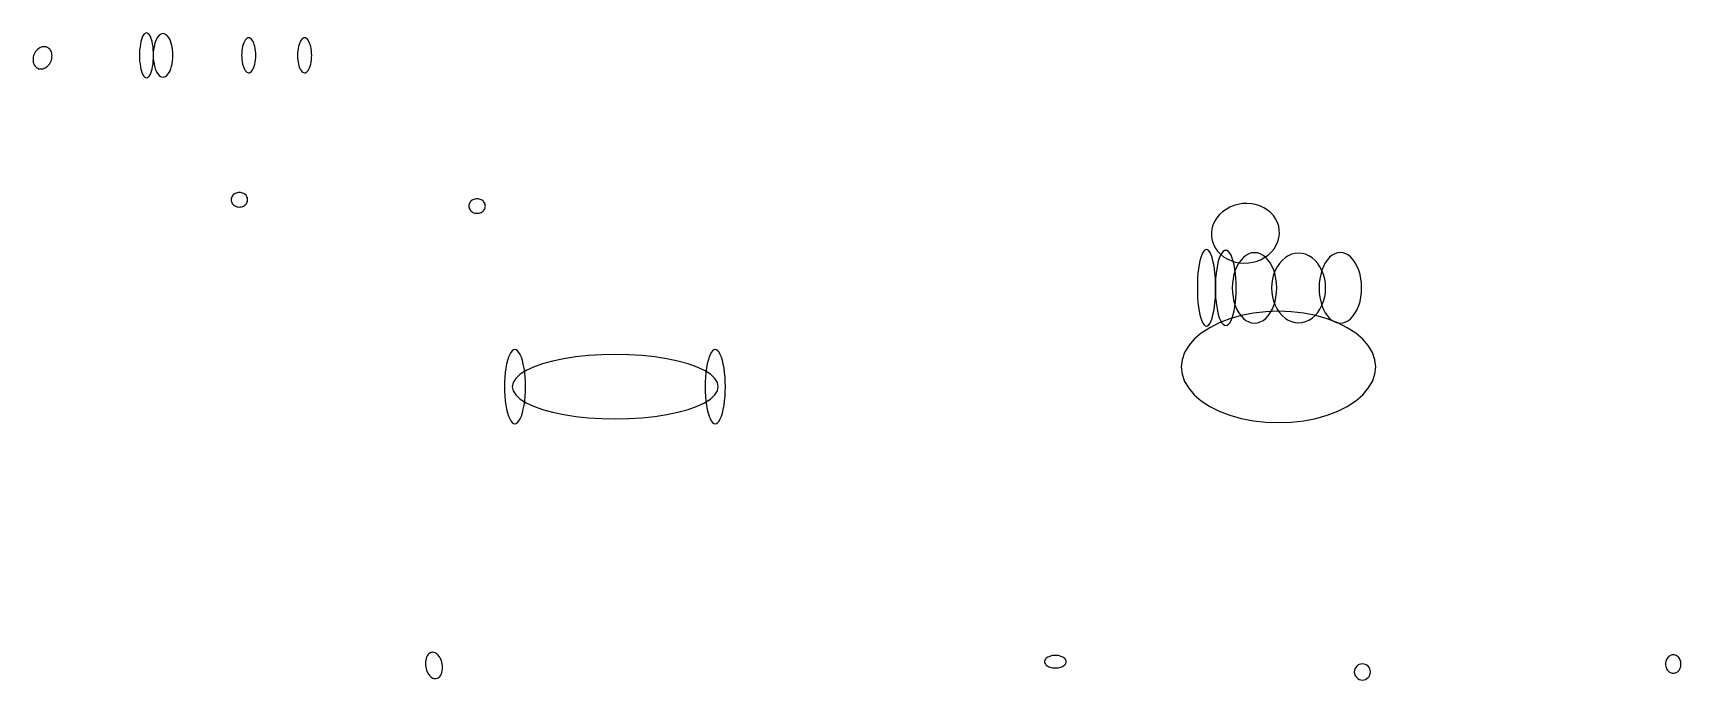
# Model space of a CAD drawing. Extents: x -292 to 292, y -205 to 211.
# Drawn here: x -145 to -12, y -205.5 to -153.3 of the extents above; entities that cross this region are included whole.
import ezdxf

# ---------------------------------------------------------------- set-up
doc = ezdxf.new("R2010")
doc.units = 0

msp = doc.modelspace()

# ---------------------------------------------------------------- linework, layer by layer
at = {"layer": 'CIRCLES'}
for p, q in [((-38.39, -204.69), (-38.41, -204.82)), ((-38.36, -204.57), (-38.39, -204.69)), ((-38.29, -204.46), (-38.36, -204.57)), ((-38.21, -204.36), (-38.29, -204.46)), ((-38.11, -204.28), (-38.21, -204.36)), ((-38, -204.21), (-38.11, -204.28)), ((-37.88, -204.18), (-38, -204.21)), ((-37.75, -204.16), (-37.88, -204.18)), ((-37.62, -204.18), (-37.75, -204.16)), ((-37.5, -204.21), (-37.62, -204.18)), ((-37.39, -204.28), (-37.5, -204.21)), ((-37.29, -204.36), (-37.39, -204.28)), ((-37.21, -204.46), (-37.29, -204.36)), ((-37.15, -204.57), (-37.21, -204.46)), ((-37.11, -204.69), (-37.15, -204.57)), ((-37.1, -204.82), (-37.11, -204.69)), ((-38.41, -204.82), (-38.39, -204.95)), ((-38.39, -204.95), (-38.36, -205.07)), ((-38.36, -205.07), (-38.29, -205.18)), ((-38.29, -205.18), (-38.21, -205.28)), ((-38.21, -205.28), (-38.11, -205.36)), ((-38.11, -205.36), (-38, -205.42)), ((-38, -205.42), (-37.88, -205.46)), ((-37.88, -205.46), (-37.75, -205.47)), ((-37.75, -205.47), (-37.62, -205.46)), ((-37.62, -205.46), (-37.5, -205.42)), ((-37.5, -205.42), (-37.39, -205.36)), ((-37.39, -205.36), (-37.29, -205.28)), ((-37.29, -205.28), (-37.21, -205.18)), ((-37.21, -205.18), (-37.15, -205.07)), ((-37.15, -205.07), (-37.11, -204.95)), ((-37.11, -204.95), (-37.1, -204.82))]:
    msp.add_line(p, q, dxfattribs=at)
at = {"layer": 'ELLIPSES'}
for p, q in [((-136.32, -154.16), (-136.35, -154.37)), ((-136.28, -153.96), (-136.32, -154.16)), ((-136.23, -153.79), (-136.28, -153.96)), ((-136.17, -153.63), (-136.23, -153.79)), ((-136.11, -153.5), (-136.17, -153.63)), ((-136.04, -153.39), (-136.11, -153.5)), ((-135.97, -153.32), (-136.04, -153.39)), ((-135.9, -153.27), (-135.97, -153.32)), ((-135.83, -153.26), (-135.9, -153.27)), ((-135.75, -153.27), (-135.83, -153.26)), ((-135.68, -153.32), (-135.75, -153.27)), ((-135.61, -153.39), (-135.68, -153.32)), ((-135.54, -153.5), (-135.61, -153.39)), ((-135.48, -153.63), (-135.54, -153.5)), ((-135.42, -153.79), (-135.48, -153.63)), ((-135.38, -153.96), (-135.42, -153.79)), ((-135.33, -154.16), (-135.38, -153.96)), ((-135.3, -154.37), (-135.33, -154.16)), ((-135.18, -154.19), (-135.22, -154.39)), ((-135.12, -154), (-135.18, -154.19)), ((-135.05, -153.82), (-135.12, -154)), ((-134.98, -153.67), (-135.05, -153.82)), ((-134.89, -153.54), (-134.98, -153.67)), ((-134.8, -153.44), (-134.89, -153.54)), ((-134.7, -153.37), (-134.8, -153.44)), ((-134.6, -153.32), (-134.7, -153.37)), ((-134.49, -153.31), (-134.6, -153.32)), ((-134.39, -153.32), (-134.49, -153.31)), ((-134.29, -153.37), (-134.39, -153.32)), ((-134.19, -153.44), (-134.29, -153.37)), ((-134.1, -153.54), (-134.19, -153.44)), ((-134.01, -153.67), (-134.1, -153.54)), ((-133.93, -153.82), (-134.01, -153.67)), ((-133.86, -154), (-133.93, -153.82)), ((-133.81, -154.19), (-133.86, -154)), ((-133.76, -154.39), (-133.81, -154.19)), ((-128.03, -154.2), (-128.07, -154.36)), ((-127.98, -154.06), (-128.03, -154.2)), ((-127.92, -153.94), (-127.98, -154.06)), ((-127.86, -153.84), (-127.92, -153.94)), ((-127.8, -153.76), (-127.86, -153.84)), ((-127.72, -153.7), (-127.8, -153.76)), ((-127.65, -153.66), (-127.72, -153.7)), ((-127.58, -153.65), (-127.65, -153.66)), ((-127.5, -153.66), (-127.58, -153.65)), ((-127.43, -153.7), (-127.5, -153.66)), ((-127.36, -153.76), (-127.43, -153.7)), ((-127.29, -153.84), (-127.36, -153.76)), ((-127.23, -153.94), (-127.29, -153.84)), ((-127.18, -154.07), (-127.23, -153.94)), ((-127.13, -154.2), (-127.18, -154.07)), ((-127.09, -154.36), (-127.13, -154.2)), ((-123.52, -154.2), (-123.56, -154.36)), ((-123.47, -154.06), (-123.52, -154.2)), ((-123.42, -153.94), (-123.47, -154.06)), ((-123.35, -153.84), (-123.42, -153.94)), ((-123.29, -153.76), (-123.35, -153.84)), ((-123.22, -153.7), (-123.29, -153.76)), ((-123.14, -153.66), (-123.22, -153.7)), ((-123.07, -153.65), (-123.14, -153.66)), ((-122.99, -153.66), (-123.07, -153.65)), ((-122.92, -153.7), (-122.99, -153.66)), ((-122.85, -153.76), (-122.92, -153.7)), ((-122.79, -153.84), (-122.85, -153.76)), ((-122.72, -153.94), (-122.79, -153.84)), ((-122.67, -154.07), (-122.72, -153.94)), ((-122.62, -154.2), (-122.67, -154.07)), ((-122.58, -154.36), (-122.62, -154.2)), ((-144.96, -155.19), (-144.98, -155.31)), ((-144.98, -155.31), (-144.98, -155.42)), ((-144.98, -155.42), (-144.98, -155.54)), ((-144.98, -155.54), (-144.96, -155.65)), ((-144.93, -155.08), (-144.96, -155.19)), ((-144.89, -154.96), (-144.93, -155.08)), ((-144.83, -154.86), (-144.89, -154.96)), ((-144.77, -154.76), (-144.83, -154.86)), ((-144.69, -154.66), (-144.77, -154.76)), ((-144.61, -154.58), (-144.69, -154.66)), ((-144.52, -154.51), (-144.61, -154.58)), ((-144.42, -154.46), (-144.52, -154.51)), ((-144.33, -154.41), (-144.42, -154.46)), ((-144.23, -154.39), (-144.33, -154.41)), ((-144.12, -154.37), (-144.23, -154.39)), ((-144.03, -154.37), (-144.12, -154.37)), ((-143.93, -154.39), (-144.03, -154.37)), ((-143.84, -154.42), (-143.93, -154.39)), ((-143.75, -154.47), (-143.84, -154.42)), ((-143.68, -154.53), (-143.75, -154.47)), ((-143.61, -154.6), (-143.68, -154.53)), ((-143.55, -154.69), (-143.61, -154.6)), ((-143.5, -154.78), (-143.55, -154.69)), ((-143.54, -155.56), (-143.5, -155.45)), ((-143.47, -154.88), (-143.5, -154.78)), ((-143.5, -155.45), (-143.46, -155.34)), ((-143.45, -154.99), (-143.47, -154.88)), ((-143.46, -155.34), (-143.45, -155.22)), ((-143.44, -155.1), (-143.45, -154.99)), ((-143.45, -155.22), (-143.44, -155.1)), ((-136.39, -154.83), (-136.4, -155.07)), ((-136.4, -155.07), (-136.39, -155.3)), ((-136.38, -154.6), (-136.39, -154.83)), ((-136.39, -155.3), (-136.38, -155.54)), ((-136.35, -154.37), (-136.38, -154.6)), ((-136.38, -155.54), (-136.35, -155.76)), ((-135.28, -154.6), (-135.3, -154.37)), ((-135.3, -155.76), (-135.28, -155.54)), ((-135.28, -154.84), (-135.29, -155.07)), ((-135.29, -155.07), (-135.28, -155.3)), ((-135.26, -154.83), (-135.28, -154.6)), ((-135.26, -154.61), (-135.28, -154.84)), ((-135.28, -155.3), (-135.26, -155.52)), ((-135.28, -155.54), (-135.26, -155.3)), ((-135.22, -154.39), (-135.26, -154.61)), ((-135.26, -155.07), (-135.26, -154.83)), ((-135.26, -155.3), (-135.26, -155.07)), ((-135.26, -155.52), (-135.22, -155.74)), ((-133.73, -154.61), (-133.76, -154.39)), ((-133.76, -155.74), (-133.73, -155.52)), ((-133.71, -154.84), (-133.73, -154.61)), ((-133.73, -155.52), (-133.71, -155.3)), ((-133.7, -155.07), (-133.71, -154.84)), ((-133.71, -155.3), (-133.7, -155.07)), ((-128.14, -154.88), (-128.15, -155.06)), ((-128.15, -155.06), (-128.14, -155.25)), ((-128.13, -154.7), (-128.14, -154.88)), ((-128.14, -155.25), (-128.13, -155.43)), ((-128.1, -154.52), (-128.13, -154.7)), ((-128.13, -155.43), (-128.11, -155.6)), ((-128.07, -154.36), (-128.1, -154.52)), ((-127.05, -154.52), (-127.09, -154.36)), ((-127.06, -155.61), (-127.03, -155.43)), ((-127.03, -154.7), (-127.05, -154.52)), ((-127.02, -154.88), (-127.03, -154.7)), ((-127.03, -155.43), (-127.02, -155.25)), ((-127.01, -155.07), (-127.02, -154.88)), ((-127.02, -155.25), (-127.01, -155.07)), ((-123.62, -154.7), (-123.64, -154.88)), ((-123.64, -154.88), (-123.64, -155.06)), ((-123.64, -155.06), (-123.64, -155.25)), ((-123.64, -155.25), (-123.62, -155.43)), ((-123.6, -154.52), (-123.62, -154.7)), ((-123.62, -155.43), (-123.6, -155.6)), ((-123.56, -154.36), (-123.6, -154.52)), ((-122.55, -154.52), (-122.58, -154.36)), ((-122.52, -154.7), (-122.55, -154.52)), ((-122.55, -155.61), (-122.52, -155.43)), ((-122.51, -154.88), (-122.52, -154.7)), ((-122.52, -155.43), (-122.51, -155.25)), ((-122.5, -155.07), (-122.51, -154.88)), ((-122.51, -155.25), (-122.5, -155.07)), ((-144.96, -155.65), (-144.92, -155.75)), ((-144.92, -155.75), (-144.88, -155.84)), ((-144.88, -155.84), (-144.82, -155.93)), ((-144.82, -155.93), (-144.75, -156)), ((-144.75, -156), (-144.67, -156.06)), ((-144.67, -156.06), (-144.59, -156.11)), ((-144.59, -156.11), (-144.5, -156.14)), ((-144.5, -156.14), (-144.4, -156.15)), ((-144.4, -156.15), (-144.3, -156.16)), ((-144.3, -156.16), (-144.2, -156.14)), ((-144.2, -156.14), (-144.1, -156.11)), ((-144.1, -156.11), (-144, -156.07)), ((-144, -156.07), (-143.91, -156.02)), ((-143.91, -156.02), (-143.82, -155.95)), ((-143.82, -155.95), (-143.73, -155.86)), ((-143.73, -155.86), (-143.66, -155.77)), ((-143.66, -155.77), (-143.59, -155.67)), ((-143.59, -155.67), (-143.54, -155.56)), ((-136.35, -155.76), (-136.32, -155.97)), ((-136.32, -155.97), (-136.28, -156.17)), ((-136.28, -156.17), (-136.23, -156.35)), ((-136.23, -156.35), (-136.17, -156.5)), ((-136.17, -156.5), (-136.11, -156.63)), ((-136.11, -156.63), (-136.04, -156.74)), ((-136.04, -156.74), (-135.97, -156.82)), ((-135.97, -156.82), (-135.9, -156.86)), ((-135.9, -156.86), (-135.83, -156.88)), ((-135.83, -156.88), (-135.75, -156.86)), ((-135.75, -156.86), (-135.68, -156.82)), ((-135.68, -156.82), (-135.61, -156.74)), ((-135.61, -156.74), (-135.54, -156.63)), ((-135.54, -156.63), (-135.48, -156.5)), ((-135.48, -156.5), (-135.42, -156.35)), ((-135.42, -156.35), (-135.38, -156.17)), ((-135.38, -156.17), (-135.33, -155.97)), ((-135.33, -155.97), (-135.3, -155.76)), ((-135.22, -155.74), (-135.18, -155.95)), ((-135.18, -155.95), (-135.12, -156.14)), ((-135.12, -156.14), (-135.05, -156.31)), ((-135.05, -156.31), (-134.98, -156.46)), ((-134.98, -156.46), (-134.89, -156.59)), ((-134.89, -156.59), (-134.8, -156.69)), ((-134.8, -156.69), (-134.7, -156.77)), ((-134.7, -156.77), (-134.6, -156.81)), ((-134.6, -156.81), (-134.49, -156.83)), ((-134.49, -156.83), (-134.39, -156.81)), ((-134.39, -156.81), (-134.29, -156.77)), ((-134.29, -156.77), (-134.19, -156.69)), ((-134.19, -156.69), (-134.1, -156.59)), ((-134.1, -156.59), (-134.01, -156.46)), ((-134.01, -156.46), (-133.93, -156.31)), ((-133.93, -156.31), (-133.86, -156.14)), ((-133.86, -156.14), (-133.81, -155.95)), ((-133.81, -155.95), (-133.76, -155.74)), ((-128.11, -155.6), (-128.07, -155.77)), ((-128.07, -155.77), (-128.03, -155.92)), ((-128.03, -155.92), (-127.98, -156.06)), ((-127.98, -156.06), (-127.93, -156.18)), ((-127.93, -156.18), (-127.87, -156.29)), ((-127.87, -156.29), (-127.8, -156.37)), ((-127.8, -156.37), (-127.73, -156.43)), ((-127.73, -156.43), (-127.66, -156.46)), ((-127.66, -156.46), (-127.58, -156.48)), ((-127.58, -156.48), (-127.51, -156.47)), ((-127.51, -156.47), (-127.44, -156.43)), ((-127.44, -156.43), (-127.37, -156.37)), ((-127.37, -156.37), (-127.3, -156.29)), ((-127.3, -156.29), (-127.24, -156.19)), ((-127.24, -156.19), (-127.18, -156.06)), ((-127.18, -156.06), (-127.13, -155.93)), ((-127.13, -155.93), (-127.09, -155.77)), ((-127.09, -155.77), (-127.06, -155.61)), ((-123.6, -155.6), (-123.57, -155.77)), ((-123.57, -155.77), (-123.53, -155.92)), ((-123.53, -155.92), (-123.48, -156.06)), ((-123.48, -156.06), (-123.42, -156.18)), ((-123.42, -156.18), (-123.36, -156.29)), ((-123.36, -156.29), (-123.29, -156.37)), ((-123.29, -156.37), (-123.22, -156.43)), ((-123.22, -156.43), (-123.15, -156.46)), ((-123.15, -156.46), (-123.08, -156.48)), ((-123.08, -156.48), (-123, -156.47)), ((-123, -156.47), (-122.93, -156.43)), ((-122.93, -156.43), (-122.86, -156.37)), ((-122.86, -156.37), (-122.79, -156.29)), ((-122.79, -156.29), (-122.73, -156.19)), ((-122.73, -156.19), (-122.67, -156.06)), ((-122.67, -156.06), (-122.62, -155.93)), ((-122.62, -155.93), (-122.58, -155.77)), ((-122.58, -155.77), (-122.55, -155.61)), ((-128.51, -166.15), (-128.59, -166.18)), ((-128.42, -166.14), (-128.51, -166.15)), ((-128.33, -166.13), (-128.42, -166.14)), ((-128.25, -166.14), (-128.33, -166.13)), ((-128.16, -166.15), (-128.25, -166.14)), ((-128.08, -166.18), (-128.16, -166.15)), ((-128.99, -166.64), (-129, -166.72)), ((-129, -166.72), (-128.99, -166.8)), ((-128.98, -166.57), (-128.99, -166.64)), ((-128.99, -166.8), (-128.98, -166.87)), ((-128.95, -166.49), (-128.98, -166.57)), ((-128.98, -166.87), (-128.95, -166.94)), ((-128.91, -166.43), (-128.95, -166.49)), ((-128.95, -166.94), (-128.91, -167.01)), ((-128.86, -166.36), (-128.91, -166.43)), ((-128.91, -167.01), (-128.86, -167.08)), ((-128.81, -166.3), (-128.86, -166.36)), ((-128.86, -167.08), (-128.81, -167.13)), ((-128.74, -166.25), (-128.81, -166.3)), ((-128.81, -167.13), (-128.74, -167.18)), ((-128.67, -166.21), (-128.74, -166.25)), ((-128.74, -167.18), (-128.67, -167.23)), ((-128.59, -166.18), (-128.67, -166.21)), ((-128.67, -167.23), (-128.59, -167.26)), ((-128.59, -167.26), (-128.51, -167.29)), ((-128.51, -167.29), (-128.42, -167.3)), ((-128.42, -167.3), (-128.33, -167.31)), ((-128.33, -167.31), (-128.25, -167.3)), ((-128.25, -167.3), (-128.16, -167.29)), ((-128.16, -167.29), (-128.08, -167.26)), ((-128, -166.21), (-128.08, -166.18)), ((-128.08, -167.26), (-128, -167.23)), ((-127.93, -166.25), (-128, -166.21)), ((-128, -167.23), (-127.93, -167.18)), ((-127.86, -166.3), (-127.93, -166.25)), ((-127.93, -167.18), (-127.86, -167.13)), ((-127.8, -166.36), (-127.86, -166.3)), ((-127.86, -167.13), (-127.8, -167.08)), ((-127.76, -166.43), (-127.8, -166.36)), ((-127.8, -167.08), (-127.76, -167.01)), ((-127.72, -166.49), (-127.76, -166.43)), ((-127.76, -167.01), (-127.72, -166.94)), ((-127.69, -166.57), (-127.72, -166.49)), ((-127.72, -166.94), (-127.69, -166.87)), ((-127.67, -166.64), (-127.69, -166.57)), ((-127.69, -166.87), (-127.67, -166.8)), ((-127.67, -166.72), (-127.67, -166.64)), ((-127.67, -166.8), (-127.67, -166.72)), ((-109.8, -167.08), (-109.82, -167.15)), ((-109.82, -167.15), (-109.82, -167.23)), ((-109.82, -167.23), (-109.82, -167.3)), ((-109.82, -167.3), (-109.8, -167.38)), ((-109.77, -167), (-109.8, -167.08)), ((-109.8, -167.38), (-109.77, -167.45)), ((-109.73, -166.93), (-109.77, -167)), ((-109.77, -167.45), (-109.73, -167.52)), ((-109.69, -166.87), (-109.73, -166.93)), ((-109.63, -166.81), (-109.69, -166.87)), ((-109.56, -166.76), (-109.63, -166.81)), ((-109.49, -166.72), (-109.56, -166.76)), ((-109.41, -166.69), (-109.49, -166.72)), ((-109.33, -166.66), (-109.41, -166.69)), ((-109.24, -166.65), (-109.33, -166.66)), ((-109.16, -166.64), (-109.24, -166.65)), ((-109.07, -166.65), (-109.16, -166.64)), ((-108.98, -166.66), (-109.07, -166.65)), ((-108.9, -166.69), (-108.98, -166.66)), ((-108.82, -166.72), (-108.9, -166.69)), ((-108.75, -166.76), (-108.82, -166.72)), ((-108.68, -166.81), (-108.75, -166.76)), ((-108.63, -166.87), (-108.68, -166.81)), ((-108.58, -166.93), (-108.63, -166.87)), ((-108.54, -167), (-108.58, -166.93)), ((-108.58, -167.52), (-108.54, -167.45)), ((-108.51, -167.08), (-108.54, -167)), ((-108.54, -167.45), (-108.51, -167.38)), ((-108.5, -167.15), (-108.51, -167.08)), ((-108.51, -167.38), (-108.5, -167.3)), ((-108.49, -167.23), (-108.5, -167.15)), ((-108.5, -167.3), (-108.49, -167.23)), ((-48.75, -167.49), (-49.03, -167.69)), ((-48.45, -167.32), (-48.75, -167.49)), ((-48.12, -167.18), (-48.45, -167.32)), ((-47.77, -167.09), (-48.12, -167.18)), ((-47.42, -167.03), (-47.77, -167.09)), ((-47.06, -167.02), (-47.42, -167.03)), ((-46.7, -167.04), (-47.06, -167.02)), ((-46.36, -167.11), (-46.7, -167.04)), ((-46.02, -167.22), (-46.36, -167.11)), ((-45.71, -167.36), (-46.02, -167.22)), ((-45.42, -167.54), (-45.71, -167.36)), ((-109.73, -167.52), (-109.69, -167.58)), ((-109.69, -167.58), (-109.63, -167.64)), ((-109.63, -167.64), (-109.56, -167.69)), ((-109.56, -167.69), (-109.49, -167.74)), ((-109.49, -167.74), (-109.41, -167.77)), ((-109.41, -167.77), (-109.33, -167.79)), ((-109.33, -167.79), (-109.24, -167.81)), ((-109.24, -167.81), (-109.16, -167.81)), ((-109.16, -167.81), (-109.07, -167.81)), ((-109.07, -167.81), (-108.98, -167.79)), ((-108.98, -167.79), (-108.9, -167.77)), ((-108.9, -167.77), (-108.82, -167.74)), ((-108.82, -167.74), (-108.75, -167.69)), ((-108.75, -167.69), (-108.68, -167.64)), ((-108.68, -167.64), (-108.63, -167.58)), ((-108.63, -167.58), (-108.58, -167.52)), ((-49.8, -168.76), (-49.88, -169.07)), ((-49.67, -168.46), (-49.8, -168.76)), ((-49.49, -168.18), (-49.67, -168.46)), ((-49.28, -167.92), (-49.49, -168.18)), ((-49.03, -167.69), (-49.28, -167.92)), ((-45.16, -167.75), (-45.42, -167.54)), ((-44.93, -167.99), (-45.16, -167.75)), ((-44.75, -168.26), (-44.93, -167.99)), ((-44.6, -168.54), (-44.75, -168.26)), ((-44.5, -168.84), (-44.6, -168.54)), ((-49.88, -169.07), (-49.92, -169.38)), ((-49.92, -169.38), (-49.91, -169.7)), ((-49.91, -169.7), (-49.86, -170.01)), ((-49.86, -170.01), (-49.76, -170.31)), ((-44.7, -170.39), (-44.57, -170.09)), ((-44.57, -170.09), (-44.48, -169.78)), ((-44.45, -169.15), (-44.5, -168.84)), ((-44.48, -169.78), (-44.44, -169.47)), ((-44.44, -169.47), (-44.45, -169.15)), ((-50.77, -171.38), (-50.85, -171.65)), ((-50.69, -171.16), (-50.77, -171.38)), ((-50.61, -170.98), (-50.69, -171.16)), ((-50.52, -170.85), (-50.61, -170.98)), ((-50.42, -170.77), (-50.52, -170.85)), ((-50.32, -170.74), (-50.42, -170.77)), ((-50.23, -170.77), (-50.32, -170.74)), ((-50.13, -170.85), (-50.23, -170.77)), ((-50.04, -170.98), (-50.13, -170.85)), ((-49.95, -171.16), (-50.04, -170.98)), ((-49.87, -171.38), (-49.95, -171.16)), ((-49.8, -171.65), (-49.87, -171.38)), ((-49.76, -170.31), (-49.62, -170.59)), ((-49.62, -170.59), (-49.43, -170.86)), ((-49.43, -170.86), (-49.2, -171.1)), ((-49.29, -171.42), (-49.37, -171.68)), ((-49.19, -171.2), (-49.29, -171.42)), ((-49.2, -171.1), (-48.95, -171.31)), ((-49.09, -171.03), (-49.19, -171.2)), ((-48.99, -170.9), (-49.09, -171.03)), ((-48.88, -170.82), (-48.99, -170.9)), ((-48.95, -171.31), (-48.66, -171.49)), ((-48.77, -170.8), (-48.88, -170.82)), ((-48.66, -170.82), (-48.77, -170.8)), ((-48.55, -170.9), (-48.66, -170.82)), ((-48.66, -171.49), (-48.34, -171.63)), ((-48.44, -171.03), (-48.55, -170.9)), ((-48.34, -171.2), (-48.44, -171.03)), ((-48.25, -171.42), (-48.34, -171.2)), ((-48.17, -171.68), (-48.25, -171.42)), ((-47.35, -171.37), (-47.54, -171.58)), ((-47.14, -171.21), (-47.35, -171.37)), ((-46.91, -171.09), (-47.14, -171.21)), ((-46.68, -171.01), (-46.91, -171.09)), ((-46.45, -170.99), (-46.68, -171.01)), ((-46.22, -171.01), (-46.45, -170.99)), ((-45.99, -171.09), (-46.22, -171.01)), ((-45.76, -171.21), (-45.99, -171.09)), ((-45.92, -171.53), (-45.61, -171.36)), ((-45.55, -171.37), (-45.76, -171.21)), ((-45.61, -171.36), (-45.33, -171.16)), ((-45.36, -171.58), (-45.55, -171.37)), ((-45.33, -171.16), (-45.08, -170.93)), ((-45.08, -170.93), (-44.87, -170.67)), ((-44.87, -170.67), (-44.7, -170.39)), ((-43.98, -171.4), (-44.22, -171.61)), ((-43.73, -171.24), (-43.98, -171.4)), ((-43.46, -171.12), (-43.73, -171.24)), ((-43.18, -171.05), (-43.46, -171.12)), ((-42.89, -171.03), (-43.18, -171.05)), ((-42.61, -171.05), (-42.89, -171.03)), ((-42.33, -171.12), (-42.61, -171.05)), ((-42.06, -171.24), (-42.33, -171.12)), ((-41.81, -171.4), (-42.06, -171.24)), ((-41.57, -171.61), (-41.81, -171.4)), ((-40.39, -171.36), (-40.57, -171.57)), ((-40.19, -171.2), (-40.39, -171.36)), ((-39.97, -171.08), (-40.19, -171.2)), ((-39.75, -171.01), (-39.97, -171.08)), ((-39.53, -170.98), (-39.75, -171.01)), ((-39.3, -171.01), (-39.53, -170.98)), ((-39.08, -171.08), (-39.3, -171.01)), ((-38.87, -171.2), (-39.08, -171.08)), ((-38.67, -171.36), (-38.87, -171.2)), ((-38.48, -171.57), (-38.67, -171.36)), ((-51.01, -172.65), (-51.04, -173.03)), ((-50.97, -172.29), (-51.01, -172.65)), ((-50.91, -171.95), (-50.97, -172.29)), ((-50.85, -171.65), (-50.91, -171.95)), ((-49.74, -171.95), (-49.8, -171.65)), ((-49.68, -172.29), (-49.74, -171.95)), ((-49.64, -172.65), (-49.68, -172.29)), ((-49.61, -173.03), (-49.64, -172.65)), ((-49.55, -172.67), (-49.59, -173.05)), ((-49.5, -172.31), (-49.55, -172.67)), ((-49.44, -171.98), (-49.5, -172.31)), ((-49.37, -171.68), (-49.44, -171.98)), ((-48.34, -171.63), (-48.01, -171.74)), ((-48.11, -172.74), (-48.18, -173.1)), ((-48.09, -171.98), (-48.17, -171.68)), ((-48, -172.41), (-48.11, -172.74)), ((-48.03, -172.31), (-48.09, -171.98)), ((-47.98, -172.67), (-48.03, -172.31)), ((-48.01, -171.74), (-47.66, -171.81)), ((-47.87, -172.1), (-48, -172.41)), ((-47.95, -173.05), (-47.98, -172.67)), ((-47.72, -171.82), (-47.87, -172.1)), ((-47.54, -171.58), (-47.72, -171.82)), ((-47.66, -171.81), (-47.3, -171.83)), ((-47.3, -171.83), (-46.94, -171.82)), ((-46.94, -171.82), (-46.59, -171.76)), ((-46.59, -171.76), (-46.24, -171.67)), ((-46.24, -171.67), (-45.92, -171.53)), ((-45.18, -171.82), (-45.36, -171.58)), ((-45.03, -172.1), (-45.18, -171.82)), ((-44.9, -172.41), (-45.03, -172.1)), ((-44.91, -172.76), (-45, -173.11)), ((-44.78, -172.43), (-44.91, -172.76)), ((-44.79, -172.74), (-44.9, -172.41)), ((-44.72, -173.1), (-44.79, -172.74)), ((-44.62, -172.12), (-44.78, -172.43)), ((-44.43, -171.85), (-44.62, -172.12)), ((-44.22, -171.61), (-44.43, -171.85)), ((-41.35, -171.85), (-41.57, -171.61)), ((-41.17, -172.12), (-41.35, -171.85)), ((-41.11, -172.74), (-41.19, -173.09)), ((-41.01, -172.43), (-41.17, -172.12)), ((-41.01, -172.41), (-41.11, -172.74)), ((-40.89, -172.1), (-41.01, -172.41)), ((-40.88, -172.76), (-41.01, -172.43)), ((-40.74, -171.82), (-40.89, -172.1)), ((-40.79, -173.11), (-40.88, -172.76)), ((-40.57, -171.57), (-40.74, -171.82)), ((-38.32, -171.82), (-38.48, -171.57)), ((-38.17, -172.1), (-38.32, -171.82)), ((-38.04, -172.41), (-38.17, -172.1)), ((-37.94, -172.74), (-38.04, -172.41)), ((-37.87, -173.09), (-37.94, -172.74)), ((-51.04, -173.03), (-51.06, -173.43)), ((-51.06, -173.43), (-51.06, -173.83)), ((-51.06, -173.83), (-51.06, -174.23)), ((-49.61, -173.43), (-49.62, -173.83)), ((-49.62, -173.83), (-49.61, -174.23)), ((-49.59, -173.43), (-49.61, -173.03)), ((-49.59, -173.05), (-49.61, -173.43)), ((-49.58, -173.83), (-49.59, -173.43)), ((-49.59, -174.23), (-49.58, -173.83)), ((-48.23, -173.46), (-48.24, -173.83)), ((-48.24, -173.83), (-48.23, -174.2)), ((-48.18, -173.1), (-48.23, -173.46)), ((-47.92, -173.43), (-47.95, -173.05)), ((-47.92, -173.83), (-47.92, -173.43)), ((-47.92, -174.23), (-47.92, -173.83)), ((-45.05, -173.47), (-45.07, -173.83)), ((-45.07, -173.83), (-45.05, -174.2)), ((-45, -173.11), (-45.05, -173.47)), ((-44.67, -173.46), (-44.72, -173.1)), ((-44.66, -173.83), (-44.67, -173.46)), ((-44.67, -174.2), (-44.66, -173.83)), ((-41.23, -173.46), (-41.24, -173.83)), ((-41.24, -173.83), (-41.23, -174.2)), ((-41.19, -173.09), (-41.23, -173.46)), ((-40.73, -173.47), (-40.79, -173.11)), ((-40.72, -173.83), (-40.73, -173.47)), ((-40.73, -174.2), (-40.72, -173.83)), ((-37.83, -173.46), (-37.87, -173.09)), ((-37.81, -173.83), (-37.83, -173.46)), ((-37.83, -174.2), (-37.81, -173.83)), ((-51.06, -174.23), (-51.04, -174.63)), ((-51.04, -174.63), (-51.01, -175.01)), ((-51.01, -175.01), (-50.97, -175.37)), ((-50.97, -175.37), (-50.91, -175.71)), ((-49.74, -175.71), (-49.68, -175.37)), ((-49.68, -175.37), (-49.64, -175.01)), ((-49.64, -175.01), (-49.61, -174.63)), ((-49.61, -174.23), (-49.59, -174.62)), ((-49.61, -174.63), (-49.59, -174.23)), ((-49.59, -174.62), (-49.55, -174.99)), ((-49.55, -174.99), (-49.5, -175.35)), ((-49.5, -175.35), (-49.44, -175.68)), ((-48.23, -174.2), (-48.18, -174.57)), ((-48.18, -174.57), (-48.11, -174.92)), ((-48.11, -174.92), (-48, -175.25)), ((-48.09, -175.68), (-48.03, -175.35)), ((-48.03, -175.35), (-47.98, -174.99)), ((-48, -175.25), (-47.87, -175.56)), ((-47.98, -174.99), (-47.95, -174.62)), ((-47.95, -174.62), (-47.92, -174.23)), ((-45.05, -174.2), (-45, -174.56)), ((-45.03, -175.56), (-44.9, -175.25)), ((-45, -174.56), (-44.91, -174.9)), ((-44.91, -174.9), (-44.78, -175.23)), ((-44.9, -175.25), (-44.79, -174.92)), ((-44.79, -174.92), (-44.72, -174.57)), ((-44.78, -175.23), (-44.62, -175.54)), ((-44.72, -174.57), (-44.67, -174.2)), ((-41.23, -174.2), (-41.19, -174.57)), ((-41.19, -174.57), (-41.11, -174.92)), ((-41.17, -175.54), (-41.01, -175.23)), ((-41.11, -174.92), (-41.01, -175.26)), ((-41.01, -175.23), (-40.88, -174.9)), ((-41.01, -175.26), (-40.89, -175.57)), ((-40.88, -174.9), (-40.79, -174.56)), ((-40.79, -174.56), (-40.73, -174.2)), ((-38.17, -175.57), (-38.04, -175.26)), ((-38.04, -175.26), (-37.94, -174.92)), ((-37.94, -174.92), (-37.87, -174.57)), ((-37.87, -174.57), (-37.83, -174.2)), ((-50.91, -175.71), (-50.85, -176.01)), ((-50.85, -176.01), (-50.77, -176.28)), ((-50.77, -176.28), (-50.69, -176.5)), ((-50.69, -176.5), (-50.61, -176.68)), ((-50.61, -176.68), (-50.52, -176.81)), ((-50.13, -176.81), (-50.04, -176.68)), ((-49.29, -176.65), (-50.06, -177.04)), ((-50.04, -176.68), (-49.95, -176.5)), ((-49.95, -176.5), (-49.87, -176.28)), ((-49.87, -176.28), (-49.8, -176.01)), ((-49.8, -176.01), (-49.74, -175.71)), ((-49.44, -175.68), (-49.37, -175.98)), ((-49.37, -175.98), (-49.29, -176.24)), ((-49.29, -176.24), (-49.19, -176.46)), ((-48.44, -176.32), (-49.29, -176.65)), ((-49.19, -176.46), (-49.09, -176.64)), ((-49.09, -176.64), (-48.99, -176.76)), ((-48.99, -176.76), (-48.88, -176.84)), ((-48.66, -176.84), (-48.55, -176.76)), ((-48.55, -176.76), (-48.44, -176.64)), ((-47.52, -176.06), (-48.44, -176.32)), ((-48.44, -176.64), (-48.34, -176.46)), ((-48.34, -176.46), (-48.25, -176.24)), ((-48.25, -176.24), (-48.17, -175.98)), ((-48.17, -175.98), (-48.09, -175.68)), ((-47.87, -175.56), (-47.72, -175.84)), ((-47.72, -175.84), (-47.54, -176.09)), ((-47.54, -176.09), (-47.35, -176.29)), ((-46.54, -175.88), (-47.52, -176.06)), ((-47.35, -176.29), (-47.14, -176.46)), ((-47.14, -176.46), (-46.91, -176.58)), ((-46.91, -176.58), (-46.68, -176.65)), ((-46.68, -176.65), (-46.45, -176.67)), ((-45.54, -175.76), (-46.54, -175.88)), ((-46.45, -176.67), (-46.22, -176.65)), ((-46.22, -176.65), (-45.99, -176.58)), ((-45.99, -176.58), (-45.76, -176.46)), ((-45.76, -176.46), (-45.55, -176.29)), ((-45.55, -176.29), (-45.36, -176.09)), ((-44.51, -175.72), (-45.54, -175.76)), ((-45.36, -176.09), (-45.18, -175.84)), ((-45.18, -175.84), (-45.03, -175.56)), ((-44.62, -175.54), (-44.43, -175.82)), ((-43.49, -175.76), (-44.51, -175.72)), ((-44.43, -175.82), (-44.22, -176.06)), ((-44.22, -176.06), (-43.98, -176.26)), ((-43.98, -176.26), (-43.73, -176.42)), ((-43.73, -176.42), (-43.46, -176.54)), ((-42.48, -175.88), (-43.49, -175.76)), ((-43.46, -176.54), (-43.18, -176.61)), ((-43.18, -176.61), (-42.89, -176.64)), ((-42.89, -176.64), (-42.61, -176.61)), ((-42.61, -176.61), (-42.33, -176.54)), ((-41.51, -176.06), (-42.48, -175.88)), ((-42.33, -176.54), (-42.06, -176.42)), ((-42.06, -176.42), (-41.81, -176.26)), ((-41.81, -176.26), (-41.57, -176.06)), ((-41.57, -176.06), (-41.35, -175.82)), ((-40.59, -176.32), (-41.51, -176.06)), ((-41.35, -175.82), (-41.17, -175.54)), ((-40.89, -175.57), (-40.74, -175.85)), ((-40.74, -175.85), (-40.57, -176.09)), ((-39.74, -176.65), (-40.59, -176.32)), ((-40.57, -176.09), (-40.39, -176.3)), ((-40.39, -176.3), (-40.19, -176.46)), ((-40.19, -176.46), (-39.97, -176.58)), ((-39.97, -176.58), (-39.75, -176.66)), ((-39.75, -176.66), (-39.53, -176.68)), ((-38.97, -177.04), (-39.74, -176.65)), ((-39.53, -176.68), (-39.3, -176.66)), ((-39.3, -176.66), (-39.08, -176.58)), ((-39.08, -176.58), (-38.87, -176.46)), ((-38.87, -176.46), (-38.67, -176.3)), ((-38.67, -176.3), (-38.48, -176.09)), ((-38.48, -176.09), (-38.32, -175.85)), ((-38.32, -175.85), (-38.17, -175.57)), ((-51.31, -177.97), (-51.76, -178.49)), ((-50.74, -177.48), (-51.31, -177.97)), ((-50.06, -177.04), (-50.74, -177.48)), ((-50.52, -176.81), (-50.42, -176.89)), ((-50.42, -176.89), (-50.32, -176.92)), ((-50.32, -176.92), (-50.23, -176.89)), ((-50.23, -176.89), (-50.13, -176.81)), ((-48.88, -176.84), (-48.77, -176.87)), ((-48.77, -176.87), (-48.66, -176.84)), ((-38.29, -177.48), (-38.97, -177.04)), ((-37.72, -177.97), (-38.29, -177.48)), ((-37.27, -178.49), (-37.72, -177.97)), ((-106.63, -179.43), (-106.71, -179.69)), ((-106.53, -179.21), (-106.63, -179.43)), ((-106.43, -179.04), (-106.53, -179.21)), ((-106.33, -178.91), (-106.43, -179.04)), ((-106.22, -178.84), (-106.33, -178.91)), ((-106.11, -178.81), (-106.22, -178.84)), ((-106, -178.84), (-106.11, -178.81)), ((-105.89, -178.91), (-106, -178.84)), ((-105.78, -179.04), (-105.89, -178.91)), ((-105.68, -179.21), (-105.78, -179.04)), ((-105.59, -179.43), (-105.68, -179.21)), ((-105.51, -179.69), (-105.59, -179.43)), ((-101.19, -179.4), (-102.16, -179.55)), ((-100.16, -179.29), (-101.19, -179.4)), ((-99.1, -179.22), (-100.16, -179.29)), ((-98.01, -179.2), (-99.1, -179.22)), ((-96.93, -179.22), (-98.01, -179.2)), ((-95.86, -179.29), (-96.93, -179.22)), ((-94.83, -179.4), (-95.86, -179.29)), ((-93.86, -179.55), (-94.83, -179.4)), ((-90.44, -179.42), (-90.52, -179.68)), ((-90.35, -179.2), (-90.44, -179.42)), ((-90.26, -179.02), (-90.35, -179.2)), ((-90.16, -178.9), (-90.26, -179.02)), ((-90.05, -178.82), (-90.16, -178.9)), ((-89.95, -178.8), (-90.05, -178.82)), ((-89.84, -178.82), (-89.95, -178.8)), ((-89.74, -178.9), (-89.84, -178.82)), ((-89.64, -179.02), (-89.74, -178.9)), ((-89.54, -179.2), (-89.64, -179.02)), ((-89.45, -179.42), (-89.54, -179.2)), ((-89.37, -179.68), (-89.45, -179.42)), ((-52.09, -179.05), (-52.29, -179.63)), ((-51.76, -178.49), (-52.09, -179.05)), ((-36.94, -179.05), (-37.27, -178.49)), ((-36.74, -179.63), (-36.94, -179.05)), ((-106.9, -180.66), (-106.93, -181.03)), ((-106.85, -180.31), (-106.9, -180.66)), ((-106.78, -179.98), (-106.85, -180.31)), ((-106.71, -179.69), (-106.78, -179.98)), ((-105.2, -180.5), (-105.68, -180.8)), ((-105.43, -179.98), (-105.51, -179.69)), ((-105.37, -180.31), (-105.43, -179.98)), ((-105.32, -180.66), (-105.37, -180.31)), ((-105.29, -181.03), (-105.32, -180.66)), ((-104.6, -180.22), (-105.2, -180.5)), ((-103.88, -179.96), (-104.6, -180.22)), ((-103.07, -179.74), (-103.88, -179.96)), ((-102.16, -179.55), (-103.07, -179.74)), ((-92.96, -179.74), (-93.86, -179.55)), ((-92.14, -179.96), (-92.96, -179.74)), ((-91.42, -180.22), (-92.14, -179.96)), ((-90.82, -180.5), (-91.42, -180.22)), ((-90.34, -180.8), (-90.82, -180.5)), ((-90.7, -180.65), (-90.73, -181.02)), ((-90.65, -180.3), (-90.7, -180.65)), ((-90.59, -179.97), (-90.65, -180.3)), ((-90.52, -179.68), (-90.59, -179.97)), ((-89.3, -179.97), (-89.37, -179.68)), ((-89.24, -180.3), (-89.3, -179.97)), ((-89.2, -180.65), (-89.24, -180.3)), ((-89.16, -181.02), (-89.2, -180.65)), ((-52.29, -179.63), (-52.36, -180.21)), ((-52.36, -180.21), (-52.29, -180.8)), ((-36.67, -180.21), (-36.74, -179.63)), ((-36.74, -180.8), (-36.67, -180.21)), ((-106.95, -181.41), (-106.96, -181.8)), ((-106.96, -181.8), (-106.95, -182.19)), ((-106.93, -181.03), (-106.95, -181.41)), ((-106.25, -181.46), (-106.32, -181.8)), ((-106.32, -181.8), (-106.25, -182.14)), ((-106.03, -181.13), (-106.25, -181.46)), ((-105.68, -180.8), (-106.03, -181.13)), ((-105.26, -181.41), (-105.29, -181.03)), ((-105.26, -181.8), (-105.26, -181.41)), ((-105.26, -182.19), (-105.26, -181.8)), ((-90.73, -181.02), (-90.76, -181.41)), ((-90.76, -181.41), (-90.76, -181.8)), ((-90.76, -181.8), (-90.76, -182.19)), ((-89.99, -181.13), (-90.34, -180.8)), ((-89.78, -181.46), (-89.99, -181.13)), ((-89.71, -181.8), (-89.78, -181.46)), ((-89.78, -182.14), (-89.71, -181.8)), ((-89.14, -181.41), (-89.16, -181.02)), ((-89.13, -181.8), (-89.14, -181.41)), ((-89.14, -182.19), (-89.13, -181.8)), ((-52.29, -180.8), (-52.09, -181.38)), ((-52.09, -181.38), (-51.76, -181.93)), ((-51.76, -181.93), (-51.31, -182.46)), ((-37.72, -182.46), (-37.27, -181.93)), ((-37.27, -181.93), (-36.94, -181.38)), ((-36.94, -181.38), (-36.74, -180.8)), ((-106.95, -182.19), (-106.93, -182.57)), ((-106.93, -182.57), (-106.9, -182.94)), ((-106.9, -182.94), (-106.85, -183.3)), ((-106.85, -183.3), (-106.78, -183.62)), ((-106.25, -182.14), (-106.03, -182.47)), ((-106.03, -182.47), (-105.68, -182.8)), ((-105.68, -182.8), (-105.2, -183.1)), ((-105.43, -183.62), (-105.37, -183.3)), ((-105.37, -183.3), (-105.32, -182.94)), ((-105.32, -182.94), (-105.29, -182.57)), ((-105.29, -182.57), (-105.26, -182.19)), ((-105.2, -183.1), (-104.6, -183.38)), ((-104.6, -183.38), (-103.88, -183.64)), ((-92.14, -183.64), (-91.42, -183.38)), ((-91.42, -183.38), (-90.82, -183.1)), ((-90.82, -183.1), (-90.34, -182.8)), ((-90.76, -182.19), (-90.73, -182.58)), ((-90.73, -182.58), (-90.7, -182.95)), ((-90.7, -182.95), (-90.65, -183.3)), ((-90.65, -183.3), (-90.59, -183.63)), ((-90.34, -182.8), (-89.99, -182.47)), ((-89.99, -182.47), (-89.78, -182.14)), ((-89.3, -183.63), (-89.24, -183.3)), ((-89.24, -183.3), (-89.2, -182.95)), ((-89.2, -182.95), (-89.16, -182.58)), ((-89.16, -182.58), (-89.14, -182.19)), ((-51.31, -182.46), (-50.74, -182.95)), ((-50.74, -182.95), (-50.06, -183.39)), ((-50.06, -183.39), (-49.29, -183.78)), ((-39.74, -183.78), (-38.97, -183.39)), ((-38.97, -183.39), (-38.29, -182.95)), ((-38.29, -182.95), (-37.72, -182.46)), ((-106.78, -183.62), (-106.71, -183.91)), ((-106.71, -183.91), (-106.63, -184.17)), ((-106.63, -184.17), (-106.53, -184.39)), ((-106.53, -184.39), (-106.43, -184.56)), ((-106.43, -184.56), (-106.33, -184.69)), ((-106.33, -184.69), (-106.22, -184.76)), ((-106.22, -184.76), (-106.11, -184.79)), ((-106.11, -184.79), (-106, -184.76)), ((-106, -184.76), (-105.89, -184.69)), ((-105.89, -184.69), (-105.78, -184.56)), ((-105.78, -184.56), (-105.68, -184.39)), ((-105.68, -184.39), (-105.59, -184.17)), ((-105.59, -184.17), (-105.51, -183.91)), ((-105.51, -183.91), (-105.43, -183.62)), ((-103.88, -183.64), (-103.07, -183.86)), ((-103.07, -183.86), (-102.16, -184.05)), ((-102.16, -184.05), (-101.19, -184.2)), ((-101.19, -184.2), (-100.16, -184.31)), ((-100.16, -184.31), (-99.1, -184.38)), ((-99.1, -184.38), (-98.01, -184.4)), ((-98.01, -184.4), (-96.93, -184.38)), ((-96.93, -184.38), (-95.86, -184.31)), ((-95.86, -184.31), (-94.83, -184.2)), ((-94.83, -184.2), (-93.86, -184.05)), ((-93.86, -184.05), (-92.96, -183.86)), ((-92.96, -183.86), (-92.14, -183.64)), ((-90.59, -183.63), (-90.52, -183.93)), ((-90.52, -183.93), (-90.44, -184.18)), ((-90.44, -184.18), (-90.35, -184.4)), ((-90.35, -184.4), (-90.26, -184.58)), ((-90.26, -184.58), (-90.16, -184.7)), ((-90.16, -184.7), (-90.05, -184.78)), ((-90.05, -184.78), (-89.95, -184.81)), ((-89.95, -184.81), (-89.84, -184.78)), ((-89.84, -184.78), (-89.74, -184.7)), ((-89.74, -184.7), (-89.64, -184.58)), ((-89.64, -184.58), (-89.54, -184.4)), ((-89.54, -184.4), (-89.45, -184.18)), ((-89.45, -184.18), (-89.37, -183.93)), ((-89.37, -183.93), (-89.3, -183.63)), ((-49.29, -183.78), (-48.44, -184.1)), ((-48.44, -184.1), (-47.52, -184.36)), ((-47.52, -184.36), (-46.54, -184.55)), ((-46.54, -184.55), (-45.54, -184.66)), ((-45.54, -184.66), (-44.51, -184.7)), ((-44.51, -184.7), (-43.49, -184.66)), ((-43.49, -184.66), (-42.48, -184.55)), ((-42.48, -184.55), (-41.51, -184.36)), ((-41.51, -184.36), (-40.59, -184.1)), ((-40.59, -184.1), (-39.74, -183.78)), ((-113.06, -203.36), (-113.12, -203.44)), ((-112.98, -203.3), (-113.06, -203.36)), ((-112.9, -203.26), (-112.98, -203.3)), ((-112.81, -203.24), (-112.9, -203.26)), ((-112.73, -203.23), (-112.81, -203.24)), ((-112.64, -203.25), (-112.73, -203.23)), ((-112.55, -203.28), (-112.64, -203.25)), ((-112.46, -203.32), (-112.55, -203.28)), ((-112.37, -203.39), (-112.46, -203.32)), ((-112.29, -203.47), (-112.37, -203.39)), ((-113.32, -204), (-113.33, -204.13)), ((-113.33, -204.13), (-113.32, -204.27)), ((-113.3, -203.87), (-113.32, -204)), ((-113.32, -204.27), (-113.3, -204.41)), ((-113.27, -203.74), (-113.3, -203.87)), ((-113.3, -204.41), (-113.27, -204.55)), ((-113.23, -203.63), (-113.27, -203.74)), ((-113.27, -204.55), (-113.23, -204.68)), ((-113.18, -203.53), (-113.23, -203.63)), ((-113.23, -204.68), (-113.18, -204.81)), ((-113.12, -203.44), (-113.18, -203.53)), ((-112.22, -203.56), (-112.29, -203.47)), ((-112.15, -203.67), (-112.22, -203.56)), ((-112.09, -203.79), (-112.15, -203.67)), ((-112.04, -203.91), (-112.09, -203.79)), ((-112, -204.05), (-112.04, -203.91)), ((-111.97, -204.18), (-112, -204.05)), ((-111.95, -204.32), (-111.97, -204.18)), ((-111.97, -204.73), (-111.95, -204.6)), ((-111.95, -204.46), (-111.95, -204.32)), ((-111.95, -204.6), (-111.95, -204.46)), ((-63.38, -203.93), (-63.39, -203.99)), ((-63.39, -203.99), (-63.38, -204.06)), ((-63.36, -203.86), (-63.38, -203.93)), ((-63.38, -204.06), (-63.36, -204.12)), ((-63.32, -203.8), (-63.36, -203.86)), ((-63.36, -204.12), (-63.32, -204.19)), ((-63.27, -203.74), (-63.32, -203.8)), ((-63.32, -204.19), (-63.27, -204.25)), ((-63.21, -203.69), (-63.27, -203.74)), ((-63.27, -204.25), (-63.21, -204.3)), ((-63.13, -203.64), (-63.21, -203.69)), ((-63.21, -204.3), (-63.13, -204.35)), ((-63.05, -203.59), (-63.13, -203.64)), ((-63.13, -204.35), (-63.05, -204.4)), ((-62.95, -203.56), (-63.05, -203.59)), ((-63.05, -204.4), (-62.95, -204.43)), ((-62.85, -203.53), (-62.95, -203.56)), ((-62.95, -204.43), (-62.85, -204.46)), ((-62.74, -203.5), (-62.85, -203.53)), ((-62.85, -204.46), (-62.74, -204.48)), ((-62.63, -203.49), (-62.74, -203.5)), ((-62.74, -204.48), (-62.63, -204.5)), ((-62.52, -203.49), (-62.63, -203.49)), ((-62.63, -204.5), (-62.52, -204.5)), ((-62.4, -203.49), (-62.52, -203.49)), ((-62.52, -204.5), (-62.4, -204.5)), ((-62.29, -203.5), (-62.4, -203.49)), ((-62.4, -204.5), (-62.29, -204.48)), ((-62.18, -203.53), (-62.29, -203.5)), ((-62.29, -204.48), (-62.18, -204.46)), ((-62.08, -203.56), (-62.18, -203.53)), ((-62.18, -204.46), (-62.08, -204.43)), ((-61.98, -203.59), (-62.08, -203.56)), ((-62.08, -204.43), (-61.98, -204.4)), ((-61.9, -203.64), (-61.98, -203.59)), ((-61.98, -204.4), (-61.9, -204.35)), ((-61.82, -203.69), (-61.9, -203.64)), ((-61.9, -204.35), (-61.82, -204.3)), ((-61.76, -203.74), (-61.82, -203.69)), ((-61.82, -204.3), (-61.76, -204.25)), ((-61.71, -203.8), (-61.76, -203.74)), ((-61.76, -204.25), (-61.71, -204.19)), ((-61.67, -203.86), (-61.71, -203.8)), ((-61.71, -204.19), (-61.67, -204.12)), ((-61.65, -203.93), (-61.67, -203.86)), ((-61.67, -204.12), (-61.65, -204.06)), ((-61.64, -203.99), (-61.65, -203.93)), ((-61.65, -204.06), (-61.64, -203.99)), ((-13.27, -203.99), (-13.29, -204.09)), ((-13.29, -204.09), (-13.29, -204.18)), ((-13.29, -204.18), (-13.29, -204.28)), ((-13.29, -204.28), (-13.27, -204.38)), ((-13.24, -203.9), (-13.27, -203.99)), ((-13.27, -204.38), (-13.24, -204.47)), ((-13.21, -203.81), (-13.24, -203.9)), ((-13.24, -204.47), (-13.21, -204.56)), ((-13.16, -203.73), (-13.21, -203.81)), ((-13.21, -204.56), (-13.16, -204.64)), ((-13.11, -203.66), (-13.16, -203.73)), ((-13.16, -204.64), (-13.11, -204.71)), ((-13.05, -203.59), (-13.11, -203.66)), ((-13.11, -204.71), (-13.05, -204.77)), ((-12.98, -203.54), (-13.05, -203.59)), ((-12.91, -203.5), (-12.98, -203.54)), ((-12.83, -203.47), (-12.91, -203.5)), ((-12.75, -203.45), (-12.83, -203.47)), ((-12.67, -203.44), (-12.75, -203.45)), ((-12.59, -203.45), (-12.67, -203.44)), ((-12.51, -203.47), (-12.59, -203.45)), ((-12.43, -203.5), (-12.51, -203.47)), ((-12.36, -203.54), (-12.43, -203.5)), ((-12.29, -203.59), (-12.36, -203.54)), ((-12.23, -203.66), (-12.29, -203.59)), ((-12.29, -204.77), (-12.23, -204.71)), ((-12.17, -203.73), (-12.23, -203.66)), ((-12.23, -204.71), (-12.17, -204.64)), ((-12.13, -203.81), (-12.17, -203.73)), ((-12.17, -204.64), (-12.13, -204.56)), ((-12.09, -203.9), (-12.13, -203.81)), ((-12.13, -204.56), (-12.09, -204.47)), ((-12.07, -203.99), (-12.09, -203.9)), ((-12.09, -204.47), (-12.07, -204.38)), ((-12.05, -204.09), (-12.07, -203.99)), ((-12.07, -204.38), (-12.05, -204.28)), ((-12.05, -204.18), (-12.05, -204.09)), ((-12.05, -204.28), (-12.05, -204.18)), ((-113.18, -204.81), (-113.12, -204.92)), ((-113.12, -204.92), (-113.06, -205.03)), ((-113.06, -205.03), (-112.98, -205.13)), ((-112.98, -205.13), (-112.9, -205.21)), ((-112.9, -205.21), (-112.81, -205.27)), ((-112.81, -205.27), (-112.73, -205.32)), ((-112.73, -205.32), (-112.64, -205.35)), ((-112.64, -205.35), (-112.55, -205.36)), ((-112.55, -205.36), (-112.46, -205.36)), ((-112.46, -205.36), (-112.37, -205.33)), ((-112.37, -205.33), (-112.29, -205.29)), ((-112.29, -205.29), (-112.22, -205.23)), ((-112.22, -205.23), (-112.15, -205.16)), ((-112.15, -205.16), (-112.09, -205.07)), ((-112.09, -205.07), (-112.04, -204.97)), ((-112.04, -204.97), (-112, -204.85)), ((-112, -204.85), (-111.97, -204.73)), ((-13.05, -204.77), (-12.98, -204.83)), ((-12.98, -204.83), (-12.91, -204.87)), ((-12.91, -204.87), (-12.83, -204.9)), ((-12.83, -204.9), (-12.75, -204.92)), ((-12.75, -204.92), (-12.67, -204.93)), ((-12.67, -204.93), (-12.59, -204.92)), ((-12.59, -204.92), (-12.51, -204.9)), ((-12.51, -204.9), (-12.43, -204.87)), ((-12.43, -204.87), (-12.36, -204.83)), ((-12.36, -204.83), (-12.29, -204.77))]:
    msp.add_line(p, q, dxfattribs=at)

doc.saveas('drawing.dxf')
